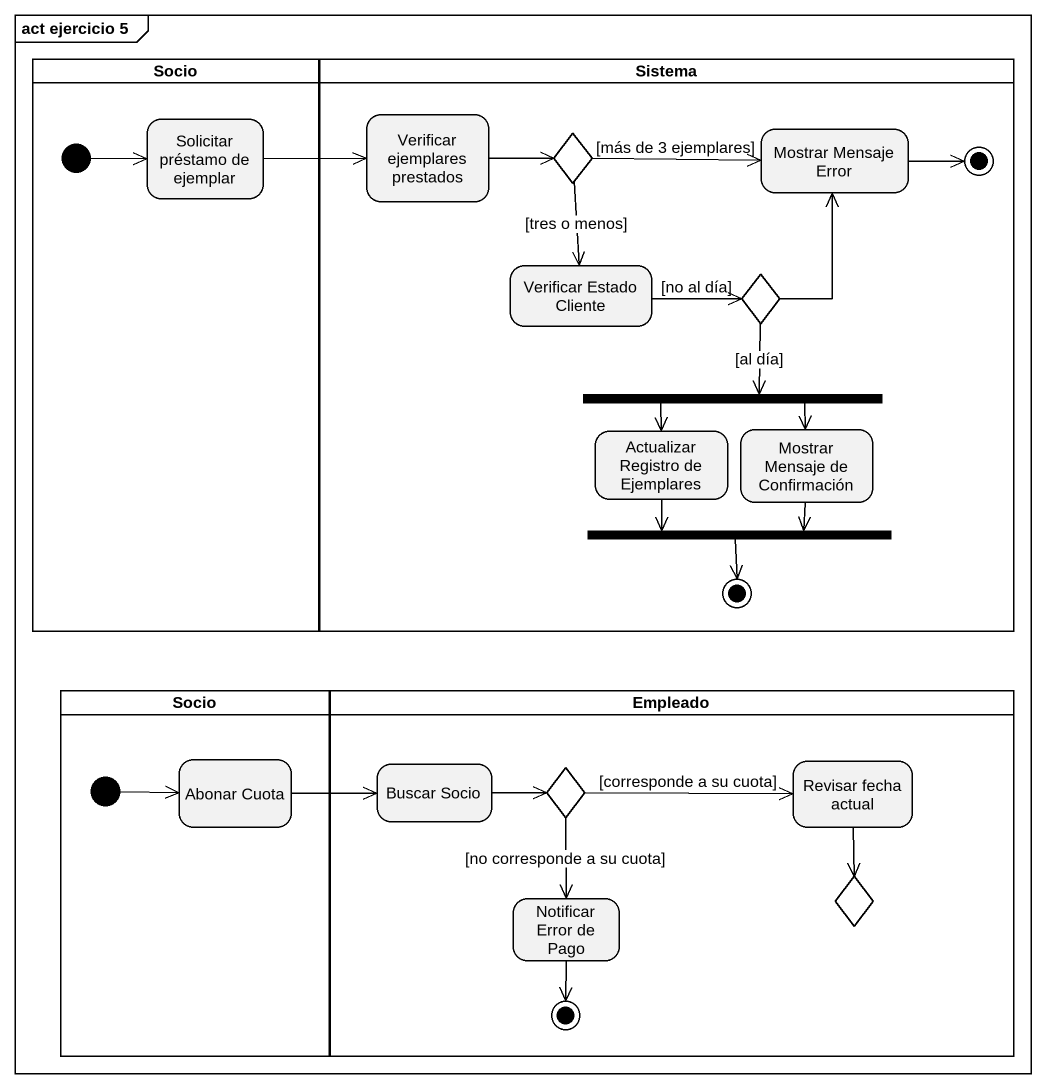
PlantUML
@startuml
mainframe act ejercicio 5
hide empty description
state Socio <<partition>> {
  state "Solicitar préstamo de ejemplar" as Solicitar_préstamo_de
  [*] -right-> Solicitar_préstamo_de
}
state Sistema <<partition>> {
  state "Verificar ejemplares prestados" as Verificar_ejemplares
  state choice1 <<choice>>
  state "Mostrar Mensaje Error" as Mostrar_Mensaje_Error
  state final1 <<end>>
  state "Verificar Estado Cliente" as Verificar_Estado_Cliente
  state choice2 <<choice>>
  state fork1 <<fork>>
  state "Actualizar Registro de Ejemplares" as Actualizar_Registro_de
  state "Mostrar Mensaje de Confirmación" as Mostrar_Mensaje_de
  state fork2 <<join>>
  state final2 <<end>>
}
state "Socio" as Socio_2 <<partition>> {
  state "Abonar Cuota" as Abonar_Cuota
  [*] -right-> Abonar_Cuota
}
state Empleado <<partition>> {
  state "Buscar Socio" as Buscar_Socio
  state choice3 <<choice>>
  state "Revisar fecha actual" as Revisar_fecha_actual
  state "Notificar Error de Pago" as Notificar_Error_de_Pago
  state choice4 <<choice>>
  Notificar_Error_de_Pago --> [*]
}
Solicitar_préstamo_de -right-> Verificar_ejemplares
Verificar_ejemplares -right-> choice1
choice1 -right-> Mostrar_Mensaje_Error : [más de 3 ejemplares]
choice1 --> Verificar_Estado_Cliente : [tres o menos]
Mostrar_Mensaje_Error -right-> final1
Verificar_Estado_Cliente -right-> choice2 : [no al día]
choice2 -up-> Mostrar_Mensaje_Error
choice2 --> fork1 : [al día]
fork1 --> Actualizar_Registro_de
fork1 --> Mostrar_Mensaje_de
Actualizar_Registro_de --> fork2
Mostrar_Mensaje_de --> fork2
fork2 --> final2
Abonar_Cuota -right-> Buscar_Socio
Buscar_Socio -right-> choice3
choice3 -right-> Revisar_fecha_actual : [corresponde a su cuota]
choice3 --> Notificar_Error_de_Pago : [no corresponde a su cuota]
Revisar_fecha_actual --> choice4
@enduml
